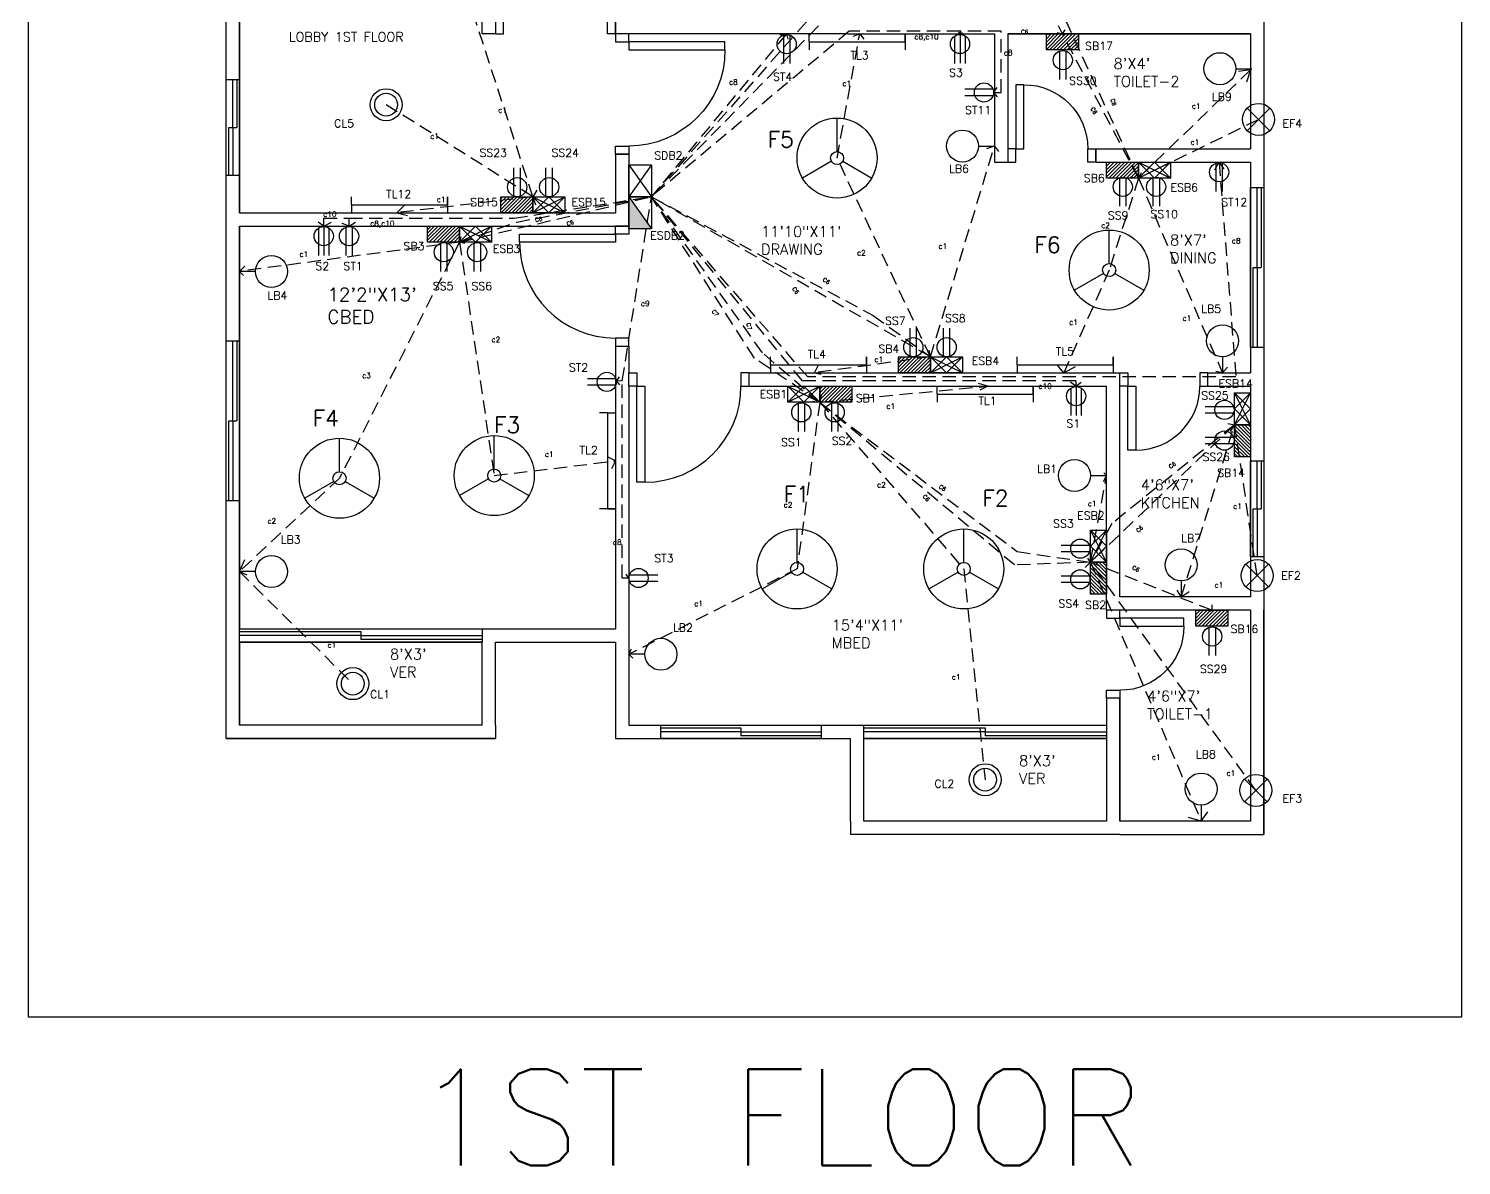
# Model space of a CAD drawing. Header units: inches. Extents: x -1037 to 4136, y -232 to 3826.
# Drawn here: x 244 to 781, y 1617 to 2043 of the extents above; entities that cross this region are included whole.
import ezdxf

# ---------------------------------------------------------------- set-up
doc = ezdxf.new("R2010")
doc.units = ezdxf.units.IN
doc.header["$LTSCALE"] = 20
doc.header["$MEASUREMENT"] = 0
doc.linetypes.add('HIDDEN', pattern=[0.375, 0.25, -0.125])
for name, color, linetype in [('Dimensions', 90, 'Continuous'), ('Doors', 140, 'Continuous'), ('fixture', 4, 'Continuous'), ('FloorPlan', 7, 'Continuous'), ('Hidden', 2, 'HIDDEN'), ('HiddenEMG', 1, 'HIDDEN'), ('Windows', 40, 'Continuous')]:
    doc.layers.add(name, color=color, linetype=linetype)
doc.styles.get("Standard").update_dxf_attribs({"font": 'simplex.shx', "height": 2})
doc.styles.add('style1', font='txt.shx', dxfattribs={"height": 1.5})

# ---------------------------------------------------------------- blocks, each defined once
blk = doc.blocks.new('window5ft')
at = {"layer": 'Windows'}
for p, q in [((0, 0), (60, 0)), ((0, -5), (0, 0)), ((60, 0), (60, -5)), ((0, -1), (30, -1)), ((30, -2.5), (0, -2.5)), ((60, -5), (0, -5)), ((30, -1), (30, -4)), ((30, -2.5), (60, -2.5)), ((60, -4), (30, -4))]:
    blk.add_line(p, q, dxfattribs=at)
blk = doc.blocks.new('window3ft')
at = {"layer": 'Windows'}
for p, q in [((0, 0), (36, 0)), ((0, -5), (0, 0)), ((36, 0), (36, -5)), ((0, -1), (18, -1)), ((18, -2.5), (0, -2.5)), ((36, -5), (0, -5)), ((18, -1), (18, -4)), ((18, -2.5), (36, -2.5)), ((36, -4), (18, -4))]:
    blk.add_line(p, q, dxfattribs=at)
blk = doc.blocks.new('slidingdoor8ft')
at = {"layer": 'Doors'}
for p, q in [((0, 0), (91, 0)), ((0, -5), (0, 0)), ((91, 0), (91, -5)), ((0, -1), (45.5, -1)), ((45.5, -2.5), (0, -2.5)), ((91, -5), (0, -5)), ((45.5, -1), (45.5, -4)), ((45.5, -2.5), (91, -2.5)), ((91, -4), (45.5, -4))]:
    blk.add_line(p, q, dxfattribs=at)
blk = doc.blocks.new('door3ft')
at = {"layer": 'Doors'}
for points in [[(-3, 5), (-6, 5), (-6, 41), (-3, 41)], [(-42, 5), (-45, 5), (-45, 0), (-42, 0)], [(0, 0), (-3, 0), (-3, 5), (0, 5)]]:
    blk.add_lwpolyline(points, close=True, dxfattribs=at)
blk.add_arc((-6, 5), 36, 90, 180, dxfattribs=at)
blk = doc.blocks.new('door2ft')
at = {"layer": 'Doors'}
for points in [[(-3, 5), (-6, 5), (-6, 29), (-3, 29)], [(-30, 5), (-33, 5), (-33, 0), (-30, 0)], [(0, 0), (-3, 0), (-3, 5), (0, 5)]]:
    blk.add_lwpolyline(points, close=True, dxfattribs=at)
blk.add_arc((-6, 5), 24, 90, 180, dxfattribs=at)
blk = doc.blocks.new('fan')
at = {"layer": 'fixture'}
for p, q in [((0, 2.45), (0, 15)), ((-2.12, -1.22), (-12.99, -7.5)), ((2.12, -1.22), (12.99, -7.5))]:
    blk.add_line(p, q, dxfattribs=at)
for radius in [15, 2.45]:
    blk.add_circle((0, 0), radius, dxfattribs=at)
blk = doc.blocks.new('tubelight')
at = {"layer": 'fixture'}
for p, q in [((-18, 0), (-18, 3)), ((-18, 0), (18, 0)), ((-18, 0), (-18, -3)), ((18, 0), (18, 3)), ((18, 3), (18, 0)), ((18, 0), (18, -3))]:
    blk.add_line(p, q, dxfattribs=at)
blk = doc.blocks.new('bulb light')
at = {"layer": 'fixture'}
blk.add_line((-6, 0), (0, 0), dxfattribs=at)
blk.add_circle((-12, 0), 6, dxfattribs=at)
blk = doc.blocks.new('ceiling light')
at = {"layer": 'fixture'}
for radius in [6, 6, 4.27]:
    blk.add_circle((0, 0), radius, dxfattribs=at)
blk = doc.blocks.new('switch board')
at = {"layer": 'fixture'}
h = blk.add_hatch(dxfattribs=at)
h.set_pattern_fill('ANSI31', color=256, scale=15, style=0)
h.set_pattern_definition([(45, (-1280.7453, -48.5972), (-1.3258252, 1.3258252), [])])
h.paths.add_polyline_path([(24, -12), (24, 0), (0, 0), (0, -12)])
for p, q in [((0, 0), (24, 0)), ((0, -12), (0, 0)), ((24, 0), (24, -12)), ((24, -12), (0, -12))]:
    blk.add_line(p, q, dxfattribs=at)
blk = doc.blocks.new('emergency sb')
at = {"layer": 'fixture'}
for p, q in [((-12, 6), (12, 6)), ((-12, -6), (-12, 6)), ((-12, -6), (12, 6)), ((-12, 6), (12, -6)), ((-12, -6), (0, 6)), ((0, -6), (-12, 6)), ((0, 6), (12, -6)), ((12, 6), (0, -6)), ((12, 6), (12, -6)), ((12, -6), (-12, -6))]:
    blk.add_line(p, q, dxfattribs=at)
blk = doc.blocks.new('2pin')
at = {"layer": 'fixture'}
for p, q in [((-17.66, 4), (0, 4)), ((-17.66, 0), (0, 0))]:
    blk.add_line(p, q, dxfattribs=at)
blk.add_circle((-12, 2), 6, dxfattribs=at)
blk = doc.blocks.new('3pin')
at = {"layer": 'fixture'}
for p, q in [((-18, 0), (0, 0)), ((-17.11, 3.14), (0.06, 3.14)), ((-17.11, 3.14), (0.06, 3.14)), ((-16.97, -3.36), (0.06, -3.36))]:
    blk.add_line(p, q, dxfattribs=at)
blk.add_circle((-12, 0), 6, dxfattribs=at)
blk = doc.blocks.new('main distribution board')
at = {"layer": 'fixture'}
for p, q in [((-12, 6), (12, 6)), ((-12, -6), (-12, 6)), ((-12, -6), (12, 6)), ((-12, 6), (12, -6)), ((12, 6), (12, -6)), ((12, -6), (-12, -6))]:
    blk.add_line(p, q, dxfattribs=at)
blk = doc.blocks.new('emergency sdb')
at = {"layer": 'fixture'}
blk.add_hatch(color=256, dxfattribs=at).paths.add_polyline_path([(24, -12), (24, 0), (0, -12)])
for p, q in [((0, 0), (24, 0)), ((0, -12), (0, 0)), ((0, -12), (24, 0)), ((24, 0), (24, -12)), ((24, -12), (0, -12))]:
    blk.add_line(p, q, dxfattribs=at)
blk = doc.blocks.new('exhaust fan')
at = {"layer": 'fixture'}
for q in [(-6.36, 6.36), (-6.36, -6.36), (6.36, 6.36), (6.36, -6.36)]:
    blk.add_line((0, 0), q, dxfattribs=at)
blk.add_circle((0, 0), 9, dxfattribs=at)

msp = doc.modelspace()

# ---------------------------------------------------------------- linework, layer by layer
at = {"layer": 'FloorPlan'}
for p, q in [((706.5, 2425), (706.5, 1741)), ((706.5, 2425), (706.5, 1741)), ((317.5, 1777), (317.5, 2214)), ((317.5, 1777), (317.5, 2161)), ((322.5, 2161), (322.5, 1974)), ((322.5, 1974), (322.5, 2161)), ((413.5, 2041), (413.5, 2161)), ((418.5, 2046), (418.5, 2041)), ((463.5, 2041), (463.5, 2046)), ((418.5, 2041), (413.5, 2041)), ((463.5, 2041), (460.5, 2041)), ((468.5, 2041), (463.5, 2041)), ((550.5, 2041), (468.5, 2041)), ((550.5, 2041), (605.5, 2041)), ((605.5, 2041), (605.5, 1993)), ((701.5, 2041), (610.5, 2041)), ((610.5, 2041), (610.5, 1998)), ((610.5, 2041), (701.5, 2041)), ((701.5, 2041), (701.5, 1998)), ((610.5, 1998), (610.5, 1993)), ((643.5, 1998), (701.5, 1998)), ((643.5, 1993), (643.5, 1998)), ((463.5, 1996), (463.5, 1974)), ((463.5, 1996), (468.5, 1996)), ((468.5, 1996), (468.5, 1969)), ((605.5, 1993), (610.5, 1993)), ((643.5, 1993), (701.5, 1993)), ((701.5, 1993), (701.5, 1914)), ((322.5, 1974), (418.5, 1974)), ((322.5, 1974), (322.5, 1974)), ((322.5, 1974), (322.5, 1974)), ((418.5, 1974), (463.5, 1974)), ((322.5, 1969), (418.5, 1969)), ((322.5, 1969), (322.5, 1818)), ((322.5, 1818), (322.5, 1969)), ((418.5, 1969), (463.5, 1969)), ((468.5, 1969), (463.5, 1969)), ((463.5, 1924), (463.5, 1818)), ((463.5, 1924), (468.5, 1924)), ((468.5, 1924), (468.5, 1914)), ((513.5, 1914), (652.5, 1914)), ((685.5, 1914), (701.5, 1914)), ((468.5, 1909), (468.5, 1782)), ((513.5, 1909), (647.5, 1909)), ((647.5, 1825), (647.5, 1909)), ((652.5, 1830), (652.5, 1909)), ((652.5, 1830), (652.5, 1909)), ((685.5, 1909), (701.5, 1909)), ((685.5, 1909), (701.5, 1909)), ((701.5, 1909), (701.5, 1830)), ((706.5, 1909), (706.5, 1825)), ((701.5, 1830), (652.5, 1830)), ((701.5, 1825), (652.5, 1825)), ((701.5, 1825), (652.5, 1825)), ((701.5, 1825), (701.5, 1746)), ((706.5, 1741), (706.5, 1825)), ((322.5, 1818), (413.5, 1818)), ((413.5, 1818), (418.5, 1818)), ((418.5, 1818), (463.5, 1818)), ((322.5, 1813), (322.5, 1782)), ((322.5, 1813), (413.5, 1813)), ((322.5, 1782), (322.5, 1813)), ((413.5, 1782), (413.5, 1813)), ((418.5, 1782), (418.5, 1813)), ((418.5, 1813), (463.5, 1813)), ((463.5, 1813), (463.5, 1777)), ((647.5, 1792), (647.5, 1782)), ((652.5, 1777), (652.5, 1792)), ((652.5, 1792), (652.5, 1746)), ((413.5, 1782), (322.5, 1782)), ((418.5, 1782), (418.5, 1777)), ((468.5, 1782), (647.5, 1782)), ((322.5, 1777), (317.5, 1777)), ((317.5, 1777), (413.5, 1777)), ((322.5, 1777), (418.5, 1777)), ((418.5, 1777), (322.5, 1777)), ((463.5, 1777), (551.5, 1777)), ((551.5, 1746), (551.5, 1777)), ((556.5, 1746), (556.5, 1777)), ((556.5, 1777), (647.5, 1777)), ((647.5, 1777), (647.5, 1746)), ((652.5, 1746), (652.5, 1777)), ((551.5, 1746), (551.5, 1741)), ((647.5, 1746), (556.5, 1746)), ((701.5, 1746), (652.5, 1746)), ((556.5, 1741), (551.5, 1741)), ((652.5, 1741), (556.5, 1741)), ((652.5, 1741), (706.5, 1741)), ((652.5, 1741), (706.5, 1741))]:
    msp.add_line(p, q, dxfattribs=at)
msp.add_lwpolyline([(243.5, 2504), (780.5, 2504), (780.5, 1672.5), (243.5, 1672.5)], close=True, dxfattribs=at)
at = {"layer": 'Hidden'}
for p, q in [((432.5, 1980), (365.5, 2186)), ((551, 2042), (476.9, 1980)), ((539.5, 2044), (476.9026, 1980.00217)), ((592.6, 2042), (551, 2042)), ((592.6, 2041), (592, 2041.5)), ((608, 2042), (592.6, 2042)), ((592.6, 2042), (592.6, 2040.83575)), ((592.6, 2041), (593.5, 2041.5)), ((608, 2019.07999), (608, 2042)), ((629, 2041.5), (631, 2041)), ((631, 2041), (629.5, 2044)), ((631, 2041), (632, 2042.5)), ((659.5, 1987), (631, 2041)), ((605.16076, 2019.07999), (606.5, 2021)), ((605.16076, 2019.07999), (608, 2019.07999)), ((605.16076, 2019.07999), (606.5, 2017.5)), ((659.5, 1987), (704.5, 2009)), ((581.5, 1920), (605.5, 1999)), ((605.5, 1999), (602.5, 1998)), ((605.5, 1999), (607, 1997)), ((659.5, 1987), (648.5, 1952.5)), ((656.5, 1987.5), (659.5, 1987)), ((432.5, 1980), (381.5, 1974)), ((381.5, 1974), (384.5, 1977)), ((405, 1963), (476.9, 1980)), ((425.5, 1972), (476.9, 1980)), ((432.5, 1980), (433.47573, 1977)), ((533.5, 1911), (476.9, 1979.99993)), ((515.5, 1919.5), (476.9, 1979.99993)), ((581.5, 1920), (476.9026, 1980.00217)), ((354.1, 1968.83575), (354.1, 1972)), ((354.1, 1972), (363.6, 1972)), ((363.6, 1968.8), (363.6, 1972)), ((363.6, 1972), (425.5, 1972)), ((381.5, 1974), (385.5, 1973)), ((354.1, 1969), (352, 1970.5)), ((354.1, 1969), (357, 1970.5)), ((363.6, 1969), (361, 1970)), ((363.6, 1969), (366, 1970.5)), ((405, 1963), (322.5, 1952)), ((405, 1963), (360, 1874.5)), ((407, 1962.5), (405, 1963)), ((322.5, 1952), (324.5, 1954)), ((322.5, 1952), (324, 1950.5)), ((648.5, 1952.5), (631.5, 1914)), ((540, 1903), (515.5, 1919.5)), ((581.5, 1920), (538, 1914)), ((580.5, 1919), (581.5, 1920)), ((538, 1914), (539.5, 1917)), ((538, 1914), (540.5, 1913.5)), ((631.5, 1914), (629, 1917)), ((631.5, 1914), (637, 1917)), ((636, 1911), (533.5, 1911)), ((540, 1903), (603, 1909)), ((603, 1909), (599.5, 1910)), ((603, 1909), (600, 1907.5)), ((636, 1909), (634, 1910.5)), ((636, 1911), (636, 1909)), ((636, 1909), (638, 1910.5)), ((537.25862, 1903.39655), (540, 1903)), ((540, 1903), (594, 1840.5)), ((613, 1842), (540, 1903)), ((695.5, 1894.5), (641.5, 1843)), ((694, 1892), (695.5, 1894.5)), ((704, 1838), (695.5, 1894.5)), ((360, 1874.5), (322.5, 1839.5)), ((641.5, 1843), (647.5, 1875.5)), ((647.5, 1875.5), (646.3, 1873.1)), ((647.5, 1875.5), (646.5, 1876.5)), ((322.5, 1839.5), (324.5, 1844)), ((641.5, 1843), (613, 1842)), ((639.5, 1841), (641.5, 1843)), ((703.5, 1757.5), (641.5, 1843)), ((687, 1825), (641.5, 1843)), ((322.5, 1839.5), (325.3299, 1838.24227)), ((322.5, 1839.5), (365, 1797.5)), ((594, 1840.5), (602, 1761.5)), ((687, 1827), (687, 1825)), ((687, 1825), (685.5, 1824))]:
    msp.add_line(p, q, dxfattribs=at)
at = {"layer": 'HiddenEMG'}
for p, q in [((527.5, 2041), (476.9, 1980)), ((535, 2045.5), (476.9003, 1979.99959)), ((527.5, 2041), (525, 2040.5)), ((527.5, 2041), (528, 2039)), ((546.5, 1994.5), (555, 2041)), ((555, 2041), (552.5, 2040)), ((555, 2041), (556.5, 2039)), ((659.5, 1987), (632.5, 2045.5)), ((701.5, 2027.57955), (659.5, 1987)), ((701.5, 2027.57955), (697, 2027)), ((701.5, 2027.57955), (700, 2023)), ((432.5, 1980), (377.5, 2014.5)), ((581.5, 1920), (546.5, 1994.5)), ((689.6, 1993), (688, 1990)), ((689.6, 1993), (691.5, 1990.5)), ((689.7, 1992.8), (696, 1912.5)), ((660.5, 1989), (659.5, 1987)), ((659.5, 1987), (691, 1914)), ((434, 1982.5), (432.5, 1980)), ((426.5, 1970.5), (476.90001, 1980)), ((466, 1911), (476.90001, 1980)), ((518.5, 1921.5), (476.90001, 1980)), ((535.5, 1912.5), (476.9026, 1980.00217)), ((476.9026, 1980.00217), (560, 1935.5)), ((405, 1963), (426.5, 1970.5)), ((405.5, 1965), (405, 1963)), ((405, 1963), (418, 1875.5)), ((560, 1935.5), (581.5, 1920)), ((581.5, 1920), (581, 1922.5)), ((540, 1903), (518.5, 1921.5)), ((463.79147, 1910.84769), (465, 1912.5)), ((696, 1912.5), (535.5, 1912.5)), ((691, 1914), (688.5, 1914.5)), ((691, 1914), (692.89661, 1916.09366)), ((691, 1914), (691, 1914)), ((466, 1911), (463.79147, 1910.84769)), ((463.79147, 1910.84769), (465, 1909.5)), ((466, 1837.1), (466, 1911)), ((540, 1902.8), (531.5, 1840.5)), ((533.1, 1902.8), (533.1, 1903)), ((540.5, 1905.5), (540, 1903)), ((540, 1902.8), (614, 1847)), ((695.5, 1894.5), (649.5, 1857.5)), ((675.5, 1830), (695.5, 1894.5)), ((693, 1895), (695.5, 1894.5)), ((418, 1875.5), (463.5, 1881)), ((463.5, 1881), (460.5, 1882.5)), ((463.5, 1881), (462, 1878)), ((649.5, 1857.5), (641.5, 1843)), ((614, 1847), (641.5, 1843)), ((641.5, 1843), (640.5, 1844.5)), ((641.5, 1843), (683, 1746)), ((468.5, 1837.1), (466, 1837.1)), ((468.5, 1837.1), (467.5, 1838.5)), ((531.5, 1840.5), (468.5, 1808.5)), ((675.5, 1830), (674, 1832.5)), ((675.5, 1830), (678.5, 1832)), ((468.5, 1808.5), (469.5, 1810.5)), ((468.5, 1808.5), (470, 1807)), ((683, 1746), (677.5, 1747.5)), ((683, 1746), (685.5, 1749.5))]:
    msp.add_line(p, q, dxfattribs=at)

# ---------------------------------------------------------------- block references
at = {"layer": 'Doors', "xscale": -1}
for name, p in [('door3ft', (418.5, 2041)), ('door2ft', (610.5, 1993))]:
    msp.add_blockref(name, p, dxfattribs=at)
at = {"layer": 'Doors', "xscale": -1, "rotation": 270}
for name, p in [('door3ft', (463.5, 2041)), ('door2ft', (647.5, 1825))]:
    msp.add_blockref(name, p, dxfattribs=at)
at = {"layer": 'Doors'}
for name, p, rotation in [('door3ft', (468.5, 1969), 90), ('door3ft', (468.5, 1914), 180), ('door2ft', (652.5, 1914), 180)]:
    msp.add_blockref(name, p, dxfattribs=dict(at, rotation=rotation))
for p in [(322.5, 1818), (556.5, 1782)]:
    msp.add_blockref('slidingdoor8ft', p, dxfattribs=at)
at = {"layer": 'fixture'}
for name, p, xscale, yscale, rotation in [('2pin', (526.4, 2030), 0.6000000000000227, 0.6000000000000227, 270), ('3pin', (592.6, 2030.03575), 0.5999999999999943, 0.5999999999999943, 270), ('2pin', (629.9, 2024), 0.6000000000000227, 0.6000000000000227, 270), ('2pin', (594.36076, 2020.27999), 0.6000000000000227, 0.6000000000000227, 180), ('2pin', (688.5, 1982), 0.599999999999909, 0.599999999999909, 270), ('2pin', (427.8, 1990.8), 0.6000000000000227, 0.6000000000000227, 90), ('2pin', (439.8, 1990.8), 0.6000000000000227, 0.6000000000000227, 90), ('main distribution board', (472.7, 1986), 0.5, 0.7, 270), ('2pin', (652.4, 1976.5), 0.6000000000000227, 0.6000000000000227, 270), ('2pin', (664.9, 1976.5), 0.6000000000000227, 0.6000000000000227, 270), ('emergency sdb', (476.9, 1980), 0.5, 0.6999999999999886, 270), ('3pin', (354.1, 1958.03575), 0.5999999999999943, 0.5999999999999943, 270), ('2pin', (362.4, 1958), 0.6000000000000227, 0.6000000000000227, 270), ('2pin', (397.9, 1952), 0.6000000000000227, 0.6000000000000227, 270), ('2pin', (410.4, 1952), 0.6000000000000227, 0.6000000000000227, 270), ('2pin', (576.3, 1930.8), 0.6000000000000227, 0.6000000000000227, 90), ('2pin', (588.8, 1930.8), 0.6000000000000227, 0.6000000000000227, 90), ('2pin', (453, 1911.8), 0.6000000000000227, 0.6000000000000227, 180), ('3pin', (636.1, 1898.03575), 0.5999999999999943, 0.5999999999999943, 270), ('2pin', (531.9, 1892), 0.6000000000000227, 0.6000000000000227, 270), ('2pin', (544.4, 1892), 0.6000000000000227, 0.6000000000000227, 270), ('2pin', (684.5, 1901.3), 0.6000000000000227, 0.6000000000000227, 180), ('2pin', (684.5, 1889.8), 0.6000000000000227, 0.6000000000000227, 180), ('2pin', (630.5, 1849.3), 0.6000000000000227, 0.6000000000000227, 180), ('2pin', (630.5, 1837.8), 0.6000000000000227, 0.6000000000000227, 180), ('2pin', (685.9, 1808), 0.6000000000000227, 0.6000000000000227, 270)]:
    msp.add_blockref(name, p, dxfattribs=dict(at, xscale=xscale, yscale=yscale, rotation=rotation))
for name, p in [('tubelight', (554, 2038)), ('bulb light', (702, 2028)), ('ceiling light', (377.5, 2014.5)), ('fan', (546.5, 1994.5)), ('bulb light', (605.5, 1999)), ('tubelight', (382.5, 1977)), ('fan', (648.5, 1952.5)), ('tubelight', (539.5, 1917)), ('tubelight', (632, 1917)), ('tubelight', (602, 1906)), ('fan', (418, 1875.5)), ('fan', (360, 1874.5)), ('bulb light', (647.5, 1875.5)), ('fan', (531.5, 1840.5)), ('fan', (594, 1840.5)), ('ceiling light', (365, 1797.5)), ('ceiling light', (602, 1761.5))]:
    msp.add_blockref(name, p, dxfattribs=at)
for name, p, xscale, yscale, zscale in [('switch board', (625, 2041), 0.5, 0.5, 0.5), ('exhaust fan', (704.5, 2009), 0.6666666666666666, 0.6666666666666666, 0.6666666666666666), ('switch board', (647.5, 1993), 0.5, 0.5, 0.5), ('emergency sb', (665.5, 1990), 0.5, 0.5, 0.5), ('switch board', (420.5, 1980), 0.5, 0.5, 0.5), ('emergency sb', (438.5, 1977), 0.5, 0.5, 0.5), ('switch board', (393, 1969), 0.5, 0.5, 0.5), ('emergency sb', (411, 1966), 0.5, 0.5, 0.5), ('switch board', (569.5, 1920), 0.5, 0.5, 0.5), ('emergency sb', (587.5, 1917), 0.5, 0.5, 0.5), ('emergency sb', (534, 1906), 0.5, 0.5, 0.5), ('switch board', (540, 1909), 0.5, 0.5, 0.5), ('exhaust fan', (704, 1838), 0.6666666666666666, 0.6666666666666666, 0.6666666666666666), ('switch board', (681, 1825), 0.5, 0.5, 0.5), ('exhaust fan', (703.5, 1757.5), 0.6666666666666666, 0.6666666666666666, 0.6666666666666666)]:
    msp.add_blockref(name, p, dxfattribs=dict(at, xscale=xscale, yscale=yscale, zscale=zscale))
for name, p, rotation in [('bulb light', (322.5, 1952), 180), ('bulb light', (691, 1914), 270), ('tubelight', (460.5, 1881), 270), ('bulb light', (675.5, 1830), 270), ('bulb light', (322.5, 1839.5), 180), ('bulb light', (468.5, 1808.5), 180), ('bulb light', (683, 1746), 270)]:
    msp.add_blockref(name, p, dxfattribs=dict(at, rotation=rotation))
at = {"layer": 'fixture', "xscale": 0.5, "yscale": 0.5, "zscale": 0.5, "rotation": 90}
for name, p in [('emergency sb', (698.5, 1900.5)), ('switch board', (695.5, 1882.5)), ('emergency sb', (644.5, 1849)), ('switch board', (641.5, 1831))]:
    msp.add_blockref(name, p, dxfattribs=at)
at = {"layer": 'fixture', "xscale": 0.6000000000000227, "yscale": 0.6000000000000227}
msp.add_blockref('2pin', (479.3, 1835.9), dxfattribs=at)
at = {"layer": 'Windows', "rotation": 90}
for name, p in [('window3ft', (317.5, 1988)), ('window5ft', (701.5, 1923.5)), ('window5ft', (317.5, 1866)), ('window3ft', (701.5, 1845))]:
    msp.add_blockref(name, p, dxfattribs=at)
at = {"layer": 'Windows'}
msp.add_blockref('window5ft', (480.5, 1782), dxfattribs=at)

# ---------------------------------------------------------------- texts
at = {"layer": 'Dimensions'}
for s, height, p in [('LOBBY 1ST FLOOR', 3.5, (341, 2038.16667)), ("8'X4'", 4, (650.15801, 2027.90533)), ('TOILET-2', 4, (650.15801, 2021.23867)), ('11\'10"X11\'', 4, (517.99329, 1964.96281)), ("8'X7'", 4, (671.31523, 1961.75806)), ('DRAWING', 4, (517.99329, 1958.29615)), ('DINING', 4, (671.31523, 1955.09139)), ('12\'2"X13\'', 5, (355.5, 1940.83333)), ('CBED', 5, (355.5, 1932.5)), ('4\'6"X7\'', 4, (660.35007, 1869.98095)), ('KITCHEN', 4, (660.35007, 1863.31429)), ('15\'4"X11\'', 4, (544.5228, 1817.44289)), ("8'X3'", 4, (378.94099, 1806.52066)), ('MBED', 4, (544.5228, 1810.77623)), ('VER', 4, (378.94099, 1799.85399)), ('4\'6"X7\'', 4, (662.75334, 1790.81441)), ('TOILET-1', 4, (662.75334, 1784.14774)), ("8'X3'", 4, (614.734, 1766.61811)), ('VER', 4, (614.734, 1759.95145))]:
    msp.add_text(s, height=height, dxfattribs=at).set_placement(p)
at = {"layer": 'fixture', "attachment_point": 1}
for s, insert, char_height, width in [('SB17', (639.5, 2038), 3, 15.9196211), ('TL3', (551.5, 2034.5), 3, 15.9196211), ('ST4', (522.5, 2026.5), 3, 15.9196211), ('S3', (588.5, 2028), 3, 15.9196211), ('SS30', (633.5, 2025), 3, 15.9196211), ('ST11', (594.5, 2014), 3, 21.9196211), ('LB9', (687, 2019), 3, 15.9196211), ('CL5', (358, 2009), 3, 15.9196211), ('EF4', (713.5, 2009), 3, 21.9196211), ('F5', (520.5, 2004.5), 6, 21.9196211), ('SS23', (412.5, 1998), 3, 15.9196211), ('SS24', (439.5, 1998), 3, 15.9196211), ('SDB2', (478, 1997), 3, 21.9196211), ('LB6', (588.5, 1992), 3, 15.9196211), ('SB6', (639, 1988.5), 3, 15.9196211), ('TL12', (377.5, 1982.5), 3, 15.9196211), ('ESB6', (671.5, 1985), 3, 15.9196211), ('SB15', (409, 1979.5), 3, 15.9196211), ('ESB15', (447, 1979.5), 3, 15.9196211), ('ST12', (690.5, 1979.5), 3, 15.9196211), ('SS9', (648, 1974.5), 3, 15.9196211), ('SS10', (664, 1975), 3, 15.9196211), ('ESDB2', (476.5, 1967), 3, 21.9196211), ('SB3', (384, 1963), 3, 15.9196211), ('ESB3', (417.5, 1962), 3, 15.9196211), ('F6', (620.5, 1965), 6, 21.9196211), ('S2', (351, 1955.5), 3, 15.9196211), ('ST1', (361.5, 1955.5), 3, 15.9196211), ('LB4', (333, 1944.5), 3, 15.9196211), ('SS5', (395, 1948), 3, 21), ('SS6', (409.5, 1948), 3, 15.9196211), ('LB5', (683, 1939.5), 3, 15.9196211), ('SS7', (564.5, 1935), 3, 15.9196211), ('SS8', (587, 1936), 3, 15.9196211), ('TL4', (535.5, 1922.5), 3, 15.9196211), ('SB4', (562, 1924.5), 3, 15.9196211), ('TL5', (628.5, 1923.5), 3, 15.9196211), ('ST2', (446, 1917.5), 3, 15.9196211), ('ESB4', (597, 1920), 3, 15.9196211), ('ESB1', (517.5, 1907.5), 3, 15.9196211), ('SS25', (683, 1907), 3, 15.9196211), ('ESB14', (689.5, 1911.5), 3, 15.9196211), ('SB1', (553.5, 1906), 3, 15.9196211), ('TL1', (599.5, 1905), 3, 15.9196211), ('F4', (350, 1900), 6, 21.9196211), ('F3', (418, 1897.5), 6, 21.9196211), ('S1', (632.5, 1896.5), 3, 15.9196211), ('TL2', (450, 1886.5), 3, 15.9196211), ('SS1', (525.5, 1889.5), 3, 15.9196211), ('SS2', (544.5, 1890), 3, 15.9196211), ('LB1', (621.5, 1879.5), 3, 15.9196211), ('SS26', (683.5, 1884), 3, 15.9196211), ('SB14', (689, 1878), 3, 15.9196211), ('F1', (526.5, 1871.5), 6, 21.9196211), ('F2', (601, 1870), 6, 21.9196211), ('SS3', (627.5, 1859), 3, 15.9196211), ('ESB2', (636.5, 1862), 3, 15.9196211), ('LB3', (338, 1853), 3, 15.9196211), ('LB7', (675.5, 1853.5), 3, 15.9196211), ('ST3', (478, 1846), 3, 15.9196211), ('EF2', (713, 1839.5), 3, 21.9196211), ('SS4', (629.5, 1829), 3, 15.9196211), ('SB2', (639.5, 1828.5), 3, 15.9196211), ('LB2', (485, 1820), 3, 15.9196211), ('SB16', (694, 1819.5), 3, 15.9196211), ('SS29', (682.5, 1804.5), 3, 15.9196211), ('CL1', (371.5, 1795), 3, 15.9196211), ('LB8', (681, 1772.5), 3, 15.9196211), ('CL2', (583, 1761.5), 3, 15.9196211), ('EF3', (713.5, 1756), 3, 21.9196211)]:
    msp.add_mtext(s, dxfattribs=dict(at, insert=insert, char_height=char_height, width=width))
at = {"layer": 'FloorPlan', "style": 'style1'}
msp.add_text('1ST FLOOR', height=36, dxfattribs=at).set_placement((388.50863, 1616.95977))
at = {"layer": 'Hidden', "style": 'style1'}
msp.add_text('C6', height=1.5, dxfattribs=at).set_placement((615.5, 2041))
for s, rotation, p in [('C6', 299.7448813, (641.5, 2013)), ('C6', 20.5560452, (445.5, 1969)), ('C6', 306.8698976, (529.60416, 1945.43171)), ('C7', 306.8698976, (499.5, 1937)), ('C6', 315, (578.5, 1867.5)), ('C6', 45, (659.5, 1854)), ('C6', 333.4349488, (657, 1840.5))]:
    msp.add_text(s, height=1.5, rotation=rotation, dxfattribs=at).set_placement(p)
at = {"layer": 'Hidden', "char_height": 2, "attachment_point": 1}
for s, insert, width in [('c8,c10', (575.5, 2041), 4.5), ('c8', (609, 2035), 4.5), ('c1', (419.5, 2013.5), 15.5), ('c1', (679, 2001.5), 9.5), ('c1', (396.5, 1980), 7.5), ('c10', (353.92035, 1974.45647), 7), ('c8,c10', (371.5, 1971), 7), ('c2', (645.5, 1970.26295), 7.4898096), ('c1', (584.5, 1962.5), 14), ('c1', (345, 1959.5), 3.0550483), ('c1', (633.5, 1934), 8.5), ('c1', (560.5, 1920), 4), ('c3', (368.5, 1914), 5.9541737), ('c10', (622, 1910), 8.5), ('c1', (565, 1902.5), 14), ('c2', (561.5, 1873), 12.994501), ('c1', (640.5, 1866), 10.5), ('c1', (695, 1865), 11.5), ('c2', (333, 1859.5), 4), ('c1', (688, 1835.5), 4.5), ('c1', (355.5, 1813), 3.5), ('c1', (589.5, 1801), 17), ('c1', (692.5, 1765), 3.5)]:
    msp.add_mtext(s, dxfattribs=dict(at, insert=insert, width=width))
at = {"layer": 'HiddenEMG', "style": 'style1'}
for s, rotation, p in [('C6', 287.102729, (649, 2016.5)), ('C6', 11.3099325, (433.5, 1970.5)), ('C6', 327.9946168, (541, 1948.5)), ('C7', 285.1023559, (512.5, 1932.5)), ('C6', 34.9920202, (671.5, 1878)), ('C6', 326.3099325, (584.5, 1871))]:
    msp.add_text(s, height=1.5, rotation=rotation, dxfattribs=at).set_placement(p)
at = {"layer": 'HiddenEMG', "char_height": 2, "attachment_point": 1}
for s, insert, width in [('c8', (506, 2024), 8.5), ('c1', (548.5, 2023.5), 8.5), ('c1', (679.5, 2015), 7.5), ('c1', (394, 2003.7181), 14.25), ('c8', (694.5, 1964.5), 13.5), ('c2', (554, 1960), 13.5), ('c9', (473, 1941), 3), ('c1', (676, 1935.5), 4.2777862), ('c1', (437, 1884.5), 5.6237205), ('c2', (526.5, 1865.5), 18.5), ('c8', (462.5, 1851.5), 3), ('c1', (493, 1828.5), 9), ('c1', (664.5, 1771), 7)]:
    msp.add_mtext(s, dxfattribs=dict(at, insert=insert, width=width))
at = {"layer": 'HiddenEMG', "insert": (417, 1927.5), "char_height": 2, "attachment_point": 1}
msp.add_mtext('c2', dxfattribs=at)

doc.saveas('drawing.dxf')
